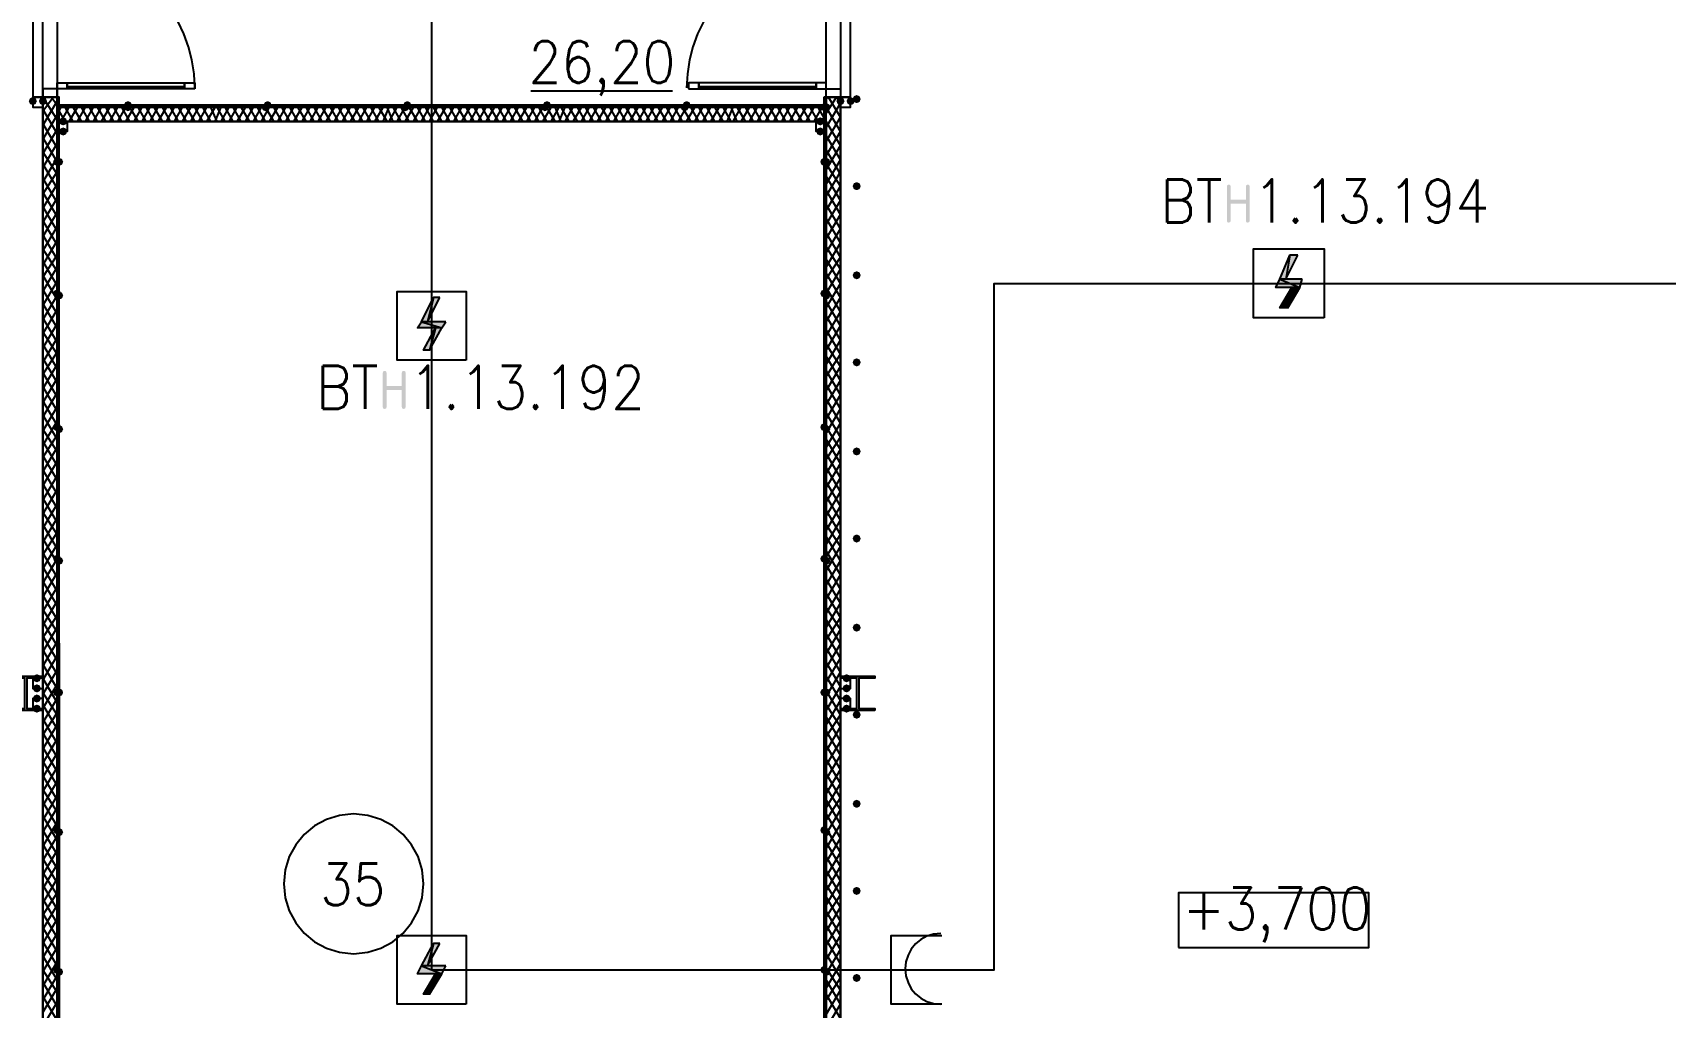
# Model space of a CAD drawing. Header units: millimetres. Extents: x 0 to 420, y 0 to 297.
# Drawn here: x 241.97 to 276.12, y 163.13 to 183.51 of the extents above; entities that cross this region are included whole.
import ezdxf

# ---------------------------------------------------------------- set-up
doc = ezdxf.new("R2010")
doc.units = ezdxf.units.MM
doc.layers.get('0').update_dxf_attribs({"linetype": 'CONTINUOUS'})
doc.styles.get("Standard").update_dxf_attribs({"font": 'STANDARD'})

msp = doc.modelspace()

# ---------------------------------------------------------------- hatches: boundary and pattern name
at = {"true_color": 0x000007}
for points in [[(242.062, 182.075667), (242.037129, 182.015871), (241.977333, 181.991), (241.917537, 182.015871), (241.892667, 182.075667), (241.917537, 182.135462), (241.977333, 182.160333), (242.037129, 182.135463)], [(242.273667, 182.075667), (242.248796, 182.015871), (242.189, 181.991), (242.129204, 182.015871), (242.104333, 182.075667), (242.129204, 182.135462), (242.189, 182.160333), (242.248796, 182.135463)], [(258.656667, 181.948667), (258.631796, 181.888871), (258.572, 181.864), (258.512204, 181.888871), (258.487333, 181.948667), (258.512204, 182.008462), (258.572, 182.033333), (258.631796, 182.008463)], [(258.953, 182.075667), (258.928129, 182.015871), (258.868333, 181.991), (258.808538, 182.015871), (258.783667, 182.075667), (258.808537, 182.135462), (258.868333, 182.160333), (258.928129, 182.135463)], [(259.164667, 182.075667), (259.139796, 182.015871), (259.08, 181.991), (259.020204, 182.015871), (258.995333, 182.075667), (259.020204, 182.135462), (259.08, 182.160333), (259.139796, 182.135463)], [(259.291667, 182.118), (259.266796, 182.058204), (259.207, 182.033333), (259.147204, 182.058204), (259.122333, 182.118), (259.147204, 182.177796), (259.207, 182.202667), (259.266796, 182.177796)], [(242.697, 181.652333), (242.672129, 181.592537), (242.612333, 181.567667), (242.552537, 181.592537), (242.527667, 181.652333), (242.552537, 181.712129), (242.612333, 181.737), (242.672129, 181.712129)], [(258.529667, 181.652333), (258.504796, 181.592537), (258.445, 181.567667), (258.385204, 181.592537), (258.360333, 181.652333), (258.385204, 181.712129), (258.445, 181.737), (258.504796, 181.712129)], [(242.697, 181.440667), (242.672129, 181.380871), (242.612333, 181.356), (242.552537, 181.380871), (242.527667, 181.440667), (242.552537, 181.500462), (242.612333, 181.525333), (242.672129, 181.500463)], [(258.529667, 181.440667), (258.504796, 181.380871), (258.445, 181.356), (258.385204, 181.380871), (258.360333, 181.440667), (258.385204, 181.500462), (258.445, 181.525333), (258.504796, 181.500463)], [(259.291667, 180.297667), (259.266796, 180.237871), (259.207, 180.213), (259.147204, 180.237871), (259.122333, 180.297667), (259.147204, 180.357462), (259.207, 180.382333), (259.266796, 180.357463)], [(266.948708, 179.575353), (266.948708, 180.291933), (266.958699, 180.321699), (266.988947, 180.331621), (267.018712, 180.321699), (267.028634, 180.291933), (267.028634, 180.013018), (267.346685, 180.013018), (267.346685, 180.291933), (267.356607, 180.321699), (267.386373, 180.331621), (267.416414, 180.321699), (267.426612, 180.291933), (267.426612, 179.575353), (267.416414, 179.545588), (267.386373, 179.535666), (267.356607, 179.545588), (267.346685, 179.575353), (267.346685, 179.933643), (267.028634, 179.933643), (267.028634, 179.575353), (267.018712, 179.545588), (266.988947, 179.535666), (266.958699, 179.545588)], [(259.291667, 178.435), (259.266796, 178.375204), (259.207, 178.350333), (259.147204, 178.375204), (259.122333, 178.435), (259.147204, 178.494796), (259.207, 178.519667), (259.266796, 178.494796)], [(259.291667, 176.614667), (259.266796, 176.554871), (259.207, 176.53), (259.147204, 176.554871), (259.122333, 176.614667), (259.147204, 176.674462), (259.207, 176.699333), (259.266796, 176.674463)], [(249.295708, 175.680687), (249.295708, 176.397267), (249.305699, 176.427032), (249.335947, 176.436954), (249.365712, 176.427032), (249.375634, 176.397267), (249.375634, 176.118352), (249.693685, 176.118352), (249.693685, 176.397267), (249.703607, 176.427032), (249.733373, 176.436954), (249.763414, 176.427032), (249.773612, 176.397267), (249.773612, 175.680687), (249.763414, 175.650921), (249.733373, 175.640999), (249.703607, 175.650921), (249.693685, 175.680687), (249.693685, 176.038977), (249.375634, 176.038977), (249.375634, 175.680687), (249.365712, 175.650921), (249.335947, 175.640999), (249.305699, 175.650921)], [(259.291667, 174.752), (259.266796, 174.692204), (259.207, 174.667333), (259.147204, 174.692204), (259.122333, 174.752), (259.147204, 174.811796), (259.207, 174.836667), (259.266796, 174.811796)], [(259.291667, 172.931667), (259.266796, 172.871871), (259.207, 172.847), (259.147204, 172.871871), (259.122333, 172.931667), (259.147204, 172.991462), (259.207, 173.016333), (259.266796, 172.991463)], [(259.291667, 171.069), (259.266796, 171.009204), (259.207, 170.984333), (259.147204, 171.009204), (259.122333, 171.069), (259.147204, 171.128796), (259.207, 171.153667), (259.266796, 171.128796)], [(242.146667, 170.010667), (242.121796, 169.950871), (242.062, 169.926), (242.002204, 169.950871), (241.977333, 170.010667), (242.002204, 170.070462), (242.062, 170.095333), (242.121796, 170.070463)], [(259.08, 170.010667), (259.055129, 169.950871), (258.995333, 169.926), (258.935538, 169.950871), (258.910667, 170.010667), (258.935537, 170.070462), (258.995333, 170.095333), (259.055129, 170.070463)], [(242.146667, 169.799), (242.121796, 169.739204), (242.062, 169.714333), (242.002204, 169.739204), (241.977333, 169.799), (242.002204, 169.858796), (242.062, 169.883667), (242.121796, 169.858796)], [(259.08, 169.799), (259.055129, 169.739204), (258.995333, 169.714333), (258.935538, 169.739204), (258.910667, 169.799), (258.935537, 169.858796), (258.995333, 169.883667), (259.055129, 169.858796)], [(242.146667, 169.587333), (242.121796, 169.527537), (242.062, 169.502667), (242.002204, 169.527537), (241.977333, 169.587333), (242.002204, 169.647129), (242.062, 169.672), (242.121796, 169.647129)], [(242.146667, 169.375667), (242.121796, 169.315871), (242.062, 169.291), (242.002204, 169.315871), (241.977333, 169.375667), (242.002204, 169.435462), (242.062, 169.460333), (242.121796, 169.435463)], [(259.08, 169.587333), (259.055129, 169.527537), (258.995333, 169.502667), (258.935538, 169.527537), (258.910667, 169.587333), (258.935537, 169.647129), (258.995333, 169.672), (259.055129, 169.647129)], [(259.08, 169.375667), (259.055129, 169.315871), (258.995333, 169.291), (258.935538, 169.315871), (258.910667, 169.375667), (258.935537, 169.435462), (258.995333, 169.460333), (259.055129, 169.435463)], [(259.291667, 169.248667), (259.266796, 169.188871), (259.207, 169.164), (259.147204, 169.188871), (259.122333, 169.248667), (259.147204, 169.308462), (259.207, 169.333333), (259.266796, 169.308463)], [(259.291667, 167.386), (259.266796, 167.326204), (259.207, 167.301333), (259.147204, 167.326204), (259.122333, 167.386), (259.147204, 167.445796), (259.207, 167.470667), (259.266796, 167.445796)], [(259.291667, 165.565667), (259.266796, 165.505871), (259.207, 165.481), (259.147204, 165.505871), (259.122333, 165.565667), (259.147204, 165.625462), (259.207, 165.650333), (259.266796, 165.625463)], [(259.291667, 163.745333), (259.266796, 163.685537), (259.207, 163.660667), (259.147204, 163.685537), (259.122333, 163.745333), (259.147204, 163.805129), (259.207, 163.83), (259.266796, 163.805129)]]:
    msp.add_hatch(color=0, dxfattribs=at).paths.add_polyline_path(points, flags=0)
h = msp.add_hatch(color=0, dxfattribs=at)
h.paths.add_polyline_path([(242.527667, 182.160333), (242.485333, 182.160333), (242.527667, 169.714333)], flags=0)
h.paths.add_polyline_path([(242.485333, 182.160333), (242.527667, 169.714333), (242.485333, 169.714333)], flags=0)
at = {"true_color": 0x0000fe}
for points in [[(244.051667, 181.991), (244.026796, 181.931204), (243.967, 181.906333), (243.907204, 181.931204), (243.882333, 181.991), (243.907204, 182.050796), (243.967, 182.075667), (244.026796, 182.050796)], [(244.051667, 181.948667), (244.026796, 181.888871), (243.967, 181.864), (243.907204, 181.888871), (243.882333, 181.948667), (243.907204, 182.008462), (243.967, 182.033333), (244.026796, 182.008463)], [(246.930333, 181.948667), (246.905462, 181.888871), (246.845667, 181.864), (246.785871, 181.888871), (246.761, 181.948667), (246.785871, 182.008462), (246.845667, 182.033333), (246.905462, 182.008463)], [(246.972667, 181.991), (246.947796, 181.931204), (246.888, 181.906333), (246.828204, 181.931204), (246.803333, 181.991), (246.828204, 182.050796), (246.888, 182.075667), (246.947796, 182.050796)], [(249.851333, 181.948667), (249.826462, 181.888871), (249.766667, 181.864), (249.706871, 181.888871), (249.682, 181.948667), (249.706871, 182.008462), (249.766667, 182.033333), (249.826462, 182.008463)], [(249.893667, 181.991), (249.868796, 181.931204), (249.809, 181.906333), (249.749204, 181.931204), (249.724333, 181.991), (249.749204, 182.050796), (249.809, 182.075667), (249.868796, 182.050796)], [(252.772333, 181.948667), (252.747462, 181.888871), (252.687667, 181.864), (252.627871, 181.888871), (252.603, 181.948667), (252.627871, 182.008462), (252.687667, 182.033333), (252.747462, 182.008463)], [(252.814667, 181.991), (252.789796, 181.931204), (252.73, 181.906333), (252.670204, 181.931204), (252.645333, 181.991), (252.670204, 182.050796), (252.73, 182.075667), (252.789796, 182.050796)], [(255.693333, 181.948667), (255.668462, 181.888871), (255.608667, 181.864), (255.548871, 181.888871), (255.524, 181.948667), (255.548871, 182.008462), (255.608667, 182.033333), (255.668462, 182.008463)], [(255.735667, 181.991), (255.710796, 181.931204), (255.651, 181.906333), (255.591204, 181.931204), (255.566333, 181.991), (255.591204, 182.050796), (255.651, 182.075667), (255.710796, 182.050796)], [(258.614333, 181.948667), (258.589462, 181.888871), (258.529667, 181.864), (258.469871, 181.888871), (258.445, 181.948667), (258.469871, 182.008462), (258.529667, 182.033333), (258.589462, 182.008463)], [(242.57, 180.805667), (242.545129, 180.745871), (242.485333, 180.721), (242.425538, 180.745871), (242.400667, 180.805667), (242.425537, 180.865462), (242.485333, 180.890333), (242.545129, 180.865463)], [(242.612333, 180.805667), (242.587462, 180.745871), (242.527667, 180.721), (242.467871, 180.745871), (242.443, 180.805667), (242.467871, 180.865462), (242.527667, 180.890333), (242.587462, 180.865463)], [(258.614333, 180.805667), (258.589462, 180.745871), (258.529667, 180.721), (258.469871, 180.745871), (258.445, 180.805667), (258.469871, 180.865462), (258.529667, 180.890333), (258.589462, 180.865463)], [(258.656667, 180.805667), (258.631796, 180.745871), (258.572, 180.721), (258.512204, 180.745871), (258.487333, 180.805667), (258.512204, 180.865462), (258.572, 180.890333), (258.631796, 180.865463)], [(242.57, 178.054), (242.545129, 177.994204), (242.485333, 177.969333), (242.425538, 177.994204), (242.400667, 178.054), (242.425537, 178.113796), (242.485333, 178.138667), (242.545129, 178.113796)], [(242.612333, 178.011667), (242.587462, 177.951871), (242.527667, 177.927), (242.467871, 177.951871), (242.443, 178.011667), (242.467871, 178.071462), (242.527667, 178.096333), (242.587462, 178.071463)], [(258.614333, 178.054), (258.589462, 177.994204), (258.529667, 177.969333), (258.469871, 177.994204), (258.445, 178.054), (258.469871, 178.113796), (258.529667, 178.138667), (258.589462, 178.113796)], [(258.656667, 178.011667), (258.631796, 177.951871), (258.572, 177.927), (258.512204, 177.951871), (258.487333, 178.011667), (258.512204, 178.071462), (258.572, 178.096333), (258.631796, 178.071463)], [(242.57, 175.26), (242.545129, 175.200204), (242.485333, 175.175333), (242.425538, 175.200204), (242.400667, 175.26), (242.425537, 175.319796), (242.485333, 175.344667), (242.545129, 175.319796)], [(242.612333, 175.217667), (242.587462, 175.157871), (242.527667, 175.133), (242.467871, 175.157871), (242.443, 175.217667), (242.467871, 175.277462), (242.527667, 175.302333), (242.587462, 175.277463)], [(258.614333, 175.26), (258.589462, 175.200204), (258.529667, 175.175333), (258.469871, 175.200204), (258.445, 175.26), (258.469871, 175.319796), (258.529667, 175.344667), (258.589462, 175.319796)], [(258.656667, 175.217667), (258.631796, 175.157871), (258.572, 175.133), (258.512204, 175.157871), (258.487333, 175.217667), (258.512204, 175.277462), (258.572, 175.302333), (258.631796, 175.277463)], [(242.57, 172.508333), (242.545129, 172.448537), (242.485333, 172.423667), (242.425538, 172.448537), (242.400667, 172.508333), (242.425537, 172.568129), (242.485333, 172.593), (242.545129, 172.568129)], [(242.612333, 172.466), (242.587462, 172.406204), (242.527667, 172.381333), (242.467871, 172.406204), (242.443, 172.466), (242.467871, 172.525796), (242.527667, 172.550667), (242.587462, 172.525796)], [(258.614333, 172.508333), (258.589462, 172.448537), (258.529667, 172.423667), (258.469871, 172.448537), (258.445, 172.508333), (258.469871, 172.568129), (258.529667, 172.593), (258.589462, 172.568129)], [(258.656667, 172.466), (258.631796, 172.406204), (258.572, 172.381333), (258.512204, 172.406204), (258.487333, 172.466), (258.512204, 172.525796), (258.572, 172.550667), (258.631796, 172.525796)], [(242.57, 169.714333), (242.545129, 169.654538), (242.485333, 169.629667), (242.425538, 169.654538), (242.400667, 169.714333), (242.425537, 169.774129), (242.485333, 169.799), (242.545129, 169.774129)], [(242.612333, 169.714333), (242.587462, 169.654538), (242.527667, 169.629667), (242.467871, 169.654538), (242.443, 169.714333), (242.467871, 169.774129), (242.527667, 169.799), (242.587462, 169.774129)], [(242.612333, 169.714333), (242.587462, 169.654538), (242.527667, 169.629667), (242.467871, 169.654538), (242.443, 169.714333), (242.467871, 169.774129), (242.527667, 169.799), (242.587462, 169.774129)], [(258.614333, 169.714333), (258.589462, 169.654538), (258.529667, 169.629667), (258.469871, 169.654538), (258.445, 169.714333), (258.469871, 169.774129), (258.529667, 169.799), (258.589462, 169.774129)], [(258.656667, 169.714333), (258.631796, 169.654538), (258.572, 169.629667), (258.512204, 169.654538), (258.487333, 169.714333), (258.512204, 169.774129), (258.572, 169.799), (258.631796, 169.774129)], [(258.656667, 169.714333), (258.631796, 169.654538), (258.572, 169.629667), (258.512204, 169.654538), (258.487333, 169.714333), (258.512204, 169.774129), (258.572, 169.799), (258.631796, 169.774129)], [(242.57, 166.835667), (242.545129, 166.775871), (242.485333, 166.751), (242.425538, 166.775871), (242.400667, 166.835667), (242.425537, 166.895462), (242.485333, 166.920333), (242.545129, 166.895463)], [(242.612333, 166.793333), (242.587462, 166.733537), (242.527667, 166.708667), (242.467871, 166.733537), (242.443, 166.793333), (242.467871, 166.853129), (242.527667, 166.878), (242.587462, 166.853129)], [(258.614333, 166.835667), (258.589462, 166.775871), (258.529667, 166.751), (258.469871, 166.775871), (258.445, 166.835667), (258.469871, 166.895462), (258.529667, 166.920333), (258.589462, 166.895463)], [(258.656667, 166.793333), (258.631796, 166.733537), (258.572, 166.708667), (258.512204, 166.733537), (258.487333, 166.793333), (258.512204, 166.853129), (258.572, 166.878), (258.631796, 166.853129)], [(242.57, 163.914667), (242.545129, 163.854871), (242.485333, 163.83), (242.425538, 163.854871), (242.400667, 163.914667), (242.425537, 163.974462), (242.485333, 163.999333), (242.545129, 163.974463)], [(242.612333, 163.872333), (242.587462, 163.812537), (242.527667, 163.787667), (242.467871, 163.812537), (242.443, 163.872333), (242.467871, 163.932129), (242.527667, 163.957), (242.587462, 163.932129)], [(258.614333, 163.914667), (258.589462, 163.854871), (258.529667, 163.83), (258.469871, 163.854871), (258.445, 163.914667), (258.469871, 163.974462), (258.529667, 163.999333), (258.589462, 163.974463)], [(258.656667, 163.872333), (258.631796, 163.812537), (258.572, 163.787667), (258.512204, 163.812537), (258.487333, 163.872333), (258.512204, 163.932129), (258.572, 163.957), (258.631796, 163.932129)]]:
    msp.add_hatch(color=0, dxfattribs=at).paths.add_polyline_path(points, flags=0)
at = {"true_color": 0x000007}
h = msp.add_hatch(color=0, dxfattribs=at)
h.paths.add_polyline_path([(258.572, 182.160333), (258.529667, 182.160333), (258.572, 169.714333)], flags=0)
h.paths.add_polyline_path([(258.529667, 182.160333), (258.572, 169.714333), (258.529667, 169.714333)], flags=0)
h = msp.add_hatch(color=0, dxfattribs=at)
h.paths.add_polyline_path([(258.529667, 181.991), (242.527667, 181.991), (258.529667, 181.948667)], flags=0)
h.paths.add_polyline_path([(242.527667, 181.991), (258.529667, 181.948667), (242.527667, 181.948667)], flags=0)
at = {"true_color": 0x000001}
h = msp.add_hatch(color=0, dxfattribs=at)
h.paths.add_polyline_path([(268.435667, 178.858333), (268.266334, 178.858333), (268.181667, 178.350333)], flags=0)
h.paths.add_polyline_path([(268.266334, 178.858333), (268.181667, 178.350333), (268.054667, 178.350333)], flags=0)
h = msp.add_hatch(color=0, dxfattribs=at)
h.paths.add_polyline_path([(268.520334, 178.350333), (268.054667, 178.350333), (268.478001, 178.180999)], flags=0)
h.paths.add_polyline_path([(268.054667, 178.350333), (268.478001, 178.180999), (267.970001, 178.180999)], flags=0)
h = msp.add_hatch(color=0, dxfattribs=at)
h.paths.add_polyline_path([(250.486334, 177.969333), (250.359334, 177.969333), (250.232334, 177.461333)], flags=0)
h.paths.add_polyline_path([(250.359334, 177.969333), (250.232334, 177.461333), (250.105334, 177.461333)], flags=0)
h = msp.add_hatch(color=0, dxfattribs=at)
h.paths.add_polyline_path([(268.478001, 178.180999), (268.308667, 178.180999), (268.224001, 177.757666)], flags=0)
h.paths.add_polyline_path([(268.308667, 178.180999), (268.224001, 177.757666), (268.054667, 177.757666)], flags=0)
h = msp.add_hatch(color=0, dxfattribs=at)
h.paths.add_polyline_path([(250.613334, 177.461333), (250.105334, 177.461333), (250.528667, 177.334333)], flags=0)
h.paths.add_polyline_path([(250.105334, 177.461333), (250.528667, 177.334333), (250.020667, 177.334333)], flags=0)
h = msp.add_hatch(color=0, dxfattribs=at)
h.paths.add_polyline_path([(250.528667, 177.334333), (250.401667, 177.334333), (250.274667, 176.868666)], flags=0)
h.paths.add_polyline_path([(250.401667, 177.334333), (250.274667, 176.868666), (250.147667, 176.868666)], flags=0)
at = {"true_color": 0x000007}
h = msp.add_hatch(color=0, dxfattribs=at)
h.paths.add_polyline_path([(242.527667, 169.714333), (242.485333, 169.714333), (242.527667, 158.115)], flags=0)
h.paths.add_polyline_path([(242.485333, 169.714333), (242.527667, 158.115), (242.485333, 158.115)], flags=0)
h = msp.add_hatch(color=0, dxfattribs=at)
h.paths.add_polyline_path([(258.572, 169.714333), (258.529667, 169.714333), (258.572, 158.115)], flags=0)
h.paths.add_polyline_path([(258.529667, 169.714333), (258.572, 158.115), (258.529667, 158.115)], flags=0)
at = {"true_color": 0x000001}
h = msp.add_hatch(color=0, dxfattribs=at)
h.paths.add_polyline_path([(250.486334, 164.464999), (250.359334, 164.464999), (250.232334, 163.999333)], flags=0)
h.paths.add_polyline_path([(250.359334, 164.464999), (250.232334, 163.999333), (250.105334, 163.999333)], flags=0)
h = msp.add_hatch(color=0, dxfattribs=at)
h.paths.add_polyline_path([(250.613334, 163.999333), (250.105334, 163.999333), (250.528667, 163.829999)], flags=0)
h.paths.add_polyline_path([(250.105334, 163.999333), (250.528667, 163.829999), (250.020667, 163.829999)], flags=0)
h = msp.add_hatch(color=0, dxfattribs=at)
h.paths.add_polyline_path([(250.528667, 163.829999), (250.401667, 163.829999), (250.274667, 163.406666)], flags=0)
h.paths.add_polyline_path([(250.401667, 163.829999), (250.274667, 163.406666), (250.147667, 163.406666)], flags=0)

# ---------------------------------------------------------------- linework, layer by layer
at = {"color": 0, "true_color": 0x000008}
for points in [[(237.828667, 203.835), (237.828667, 187.748333), (242.485333, 187.748333), (242.485333, 181.948667), (258.572, 181.948667), (258.572, 191.219667), (242.189, 191.219667), (242.189, 203.835)], [(120.734667, 187.452), (120.734667, 140.377333), (242.189, 140.377333), (242.189, 187.452)], [(380.322667, 140.377333), (380.322667, 187.452), (258.868333, 187.452), (258.868333, 140.377333)]]:
    msp.add_lwpolyline(points, close=True, dxfattribs=at)
at = {"color": 0, "true_color": 0x000001}
msp.add_lwpolyline([(285.115001, 137.879666), (271.907001, 137.879666), (271.187334, 137.879666), (271.187334, 123.274666), (267.716001, 123.274666), (267.716001, 134.069666), (250.317001, 134.069666), (250.317001, 149.224999), (113.749668, 149.224999), (113.749668, 178.180999), (127.762001, 178.265666), (233.934001, 178.265666), (233.934001, 195.410666), (250.317001, 195.410666), (250.317001, 163.914666), (262.085667, 163.914666), (262.085667, 178.265666), (385.953, 178.265666)], dxfattribs=at)
at = {"color": 0, "true_color": 0x000007}
for points in [[(245.364, 182.350833), (245.349029, 182.647328), (245.305087, 182.935257), (245.233631, 183.213163), (245.13612, 183.479588), (245.01401, 183.733075), (244.86876, 183.972167), (244.701826, 184.195405), (244.514666, 184.401333), (244.308739, 184.588492), (244.0855, 184.755426), (243.846409, 184.900677), (243.592922, 185.022786), (243.326496, 185.120298), (243.04859, 185.191753), (242.760661, 185.235695), (242.464167, 185.250667)], [(258.550833, 185.250667), (258.254339, 185.235695), (257.96641, 185.191753), (257.688504, 185.120298), (257.422079, 185.022786), (257.168591, 184.900677), (256.9295, 184.755426), (256.706261, 184.588492), (256.500334, 184.401333), (256.313174, 184.195405), (256.14624, 183.972167), (256.00099, 183.733075), (255.87888, 183.479588), (255.781369, 183.213163), (255.709913, 182.935257), (255.665971, 182.647328), (255.651, 182.350833)], [(241.977333, 184.446333), (241.977333, 182.160333), (242.062, 182.160333)], [(242.062, 182.160333), (242.189, 182.160333), (242.189, 184.446333)], [(258.868333, 184.446333), (258.868333, 182.160333), (258.995333, 182.160333)], [(258.995333, 182.160333), (259.08, 182.160333), (259.08, 184.446333)], [(245.152333, 182.372), (242.697, 182.372)], [(255.905, 182.372), (258.360333, 182.372)], [(242.189, 182.160333), (242.231333, 182.160333)], [(242.189, 181.864), (242.400667, 182.160333)], [(242.485333, 181.694667), (242.189, 182.160333)], [(242.485333, 182.160333), (242.189, 182.160333)], [(242.189, 182.160333), (242.189, 145.626667)], [(242.189, 181.567667), (242.485333, 182.075667)], [(242.485333, 181.991), (242.358333, 182.160333)], [(242.485333, 182.160333), (242.485333, 169.714333), (242.485333, 182.160333), (242.527667, 169.714333)], [(242.485333, 181.948667), (242.485333, 182.160333)], [(252.391333, 182.287333), (255.354667, 182.287333)], [(258.529667, 169.714333), (258.529667, 182.160333), (258.572, 169.714333), (258.572, 182.160333)], [(258.572, 182.118), (258.614333, 182.160333)], [(258.572, 181.821667), (258.783667, 182.160333)], [(258.572, 182.160333), (258.868333, 182.160333)], [(258.572, 182.160333), (258.572, 181.948667)], [(258.572, 181.525333), (258.868333, 182.033333)], [(258.868333, 181.737), (258.614333, 182.160333)], [(258.868333, 182.033333), (258.783667, 182.160333)], [(258.868333, 145.626667), (258.868333, 182.160333)], [(242.485333, 181.398333), (242.189, 181.906333)], [(242.189, 181.271333), (242.485333, 181.779333)], [(242.485333, 181.779333), (242.57, 181.948667)], [(242.654667, 181.652333), (242.485333, 181.948667)], [(258.572, 181.948667), (242.485333, 181.948667)], [(242.485333, 181.652333), (242.485333, 181.694667)], [(242.527667, 181.948667), (258.529667, 181.948667), (242.527667, 181.948667), (258.529667, 181.991)], [(242.57, 181.652333), (242.739333, 181.948667)], [(242.824, 181.652333), (242.654667, 181.948667)], [(242.739333, 181.652333), (242.908667, 181.948667)], [(242.993333, 181.652333), (242.824, 181.948667)], [(242.908667, 181.652333), (243.078, 181.948667)], [(243.162667, 181.652333), (242.993333, 181.948667)], [(243.078, 181.652333), (243.247333, 181.948667)], [(243.332, 181.652333), (243.162667, 181.948667)], [(243.247333, 181.652333), (243.416667, 181.948667)], [(243.501333, 181.652333), (243.332, 181.948667)], [(243.416667, 181.652333), (243.586, 181.948667)], [(243.670667, 181.652333), (243.501333, 181.948667)], [(243.586, 181.652333), (243.755333, 181.948667)], [(243.84, 181.652333), (243.670667, 181.948667)], [(243.755333, 181.652333), (243.924667, 181.948667)], [(244.009333, 181.652333), (243.84, 181.948667)], [(243.924667, 181.652333), (244.094, 181.948667)], [(244.178667, 181.652333), (244.009333, 181.948667)], [(244.094, 181.652333), (244.263333, 181.948667)], [(244.348, 181.652333), (244.178667, 181.948667)], [(244.263333, 181.652333), (244.432667, 181.948667)], [(244.517333, 181.652333), (244.348, 181.948667)], [(244.432667, 181.652333), (244.602, 181.948667)], [(244.686667, 181.652333), (244.517333, 181.948667)], [(244.602, 181.652333), (244.771333, 181.948667)], [(244.856, 181.652333), (244.686667, 181.948667)], [(244.771333, 181.652333), (244.940667, 181.948667)], [(245.025333, 181.652333), (244.856, 181.948667)], [(244.940667, 181.652333), (245.11, 181.948667)], [(245.194667, 181.652333), (245.025333, 181.948667)], [(245.11, 181.652333), (245.279333, 181.948667)], [(245.364, 181.652333), (245.194667, 181.948667)], [(245.279333, 181.652333), (245.448667, 181.948667)], [(245.533333, 181.652333), (245.364, 181.948667)], [(245.448667, 181.652333), (245.618, 181.948667)], [(245.702667, 181.652333), (245.533333, 181.948667)], [(245.618, 181.652333), (245.787333, 181.948667)], [(245.829667, 181.652333), (245.702667, 181.948667)], [(245.787333, 181.652333), (245.914333, 181.948667)], [(245.999, 181.652333), (245.829667, 181.948667)], [(245.914333, 181.652333), (246.083667, 181.948667)], [(246.168333, 181.652333), (245.999, 181.948667)], [(246.083667, 181.652333), (246.253, 181.948667)], [(246.337667, 181.652333), (246.168333, 181.948667)], [(246.253, 181.652333), (246.422333, 181.948667)], [(246.507, 181.652333), (246.337667, 181.948667)], [(246.422333, 181.652333), (246.591667, 181.948667)], [(246.676333, 181.652333), (246.507, 181.948667)], [(246.591667, 181.652333), (246.761, 181.948667)], [(246.845667, 181.652333), (246.676333, 181.948667)], [(246.761, 181.652333), (246.930333, 181.948667)], [(247.015, 181.652333), (246.845667, 181.948667)], [(246.930333, 181.652333), (247.099667, 181.948667)], [(247.184333, 181.652333), (247.015, 181.948667)], [(247.099667, 181.652333), (247.269, 181.948667)], [(247.353667, 181.652333), (247.184333, 181.948667)], [(247.269, 181.652333), (247.438333, 181.948667)], [(247.523, 181.652333), (247.353667, 181.948667)], [(247.438333, 181.652333), (247.607667, 181.948667)], [(247.692333, 181.652333), (247.523, 181.948667)], [(247.607667, 181.652333), (247.777, 181.948667)], [(247.861667, 181.652333), (247.692333, 181.948667)], [(247.777, 181.652333), (247.946333, 181.948667)], [(248.031, 181.652333), (247.861667, 181.948667)], [(247.946333, 181.652333), (248.115667, 181.948667)], [(248.200333, 181.652333), (248.031, 181.948667)], [(248.115667, 181.652333), (248.285, 181.948667)], [(248.369667, 181.652333), (248.200333, 181.948667)], [(248.285, 181.652333), (248.454333, 181.948667)], [(248.539, 181.652333), (248.369667, 181.948667)], [(248.454333, 181.652333), (248.623667, 181.948667)], [(248.708333, 181.652333), (248.539, 181.948667)], [(248.623667, 181.652333), (248.793, 181.948667)], [(248.877667, 181.652333), (248.708333, 181.948667)], [(248.793, 181.652333), (248.962333, 181.948667)], [(249.047, 181.652333), (248.877667, 181.948667)], [(248.962333, 181.652333), (249.131667, 181.948667)], [(249.216333, 181.652333), (249.047, 181.948667)], [(249.131667, 181.652333), (249.301, 181.948667)], [(249.385667, 181.652333), (249.216333, 181.948667)], [(249.301, 181.652333), (249.428, 181.948667)], [(249.512667, 181.652333), (249.385667, 181.948667)], [(249.428, 181.652333), (249.597333, 181.948667)], [(249.682, 181.652333), (249.512667, 181.948667)], [(249.597333, 181.652333), (249.766667, 181.948667)], [(249.851333, 181.652333), (249.682, 181.948667)], [(249.766667, 181.652333), (249.936, 181.948667)], [(250.020667, 181.652333), (249.851333, 181.948667)], [(249.936, 181.652333), (250.105333, 181.948667)], [(250.19, 181.652333), (250.020667, 181.948667)], [(250.105333, 181.652333), (250.274667, 181.948667)], [(250.359333, 181.652333), (250.19, 181.948667)], [(250.274667, 181.652333), (250.444, 181.948667)], [(250.528667, 181.652333), (250.359333, 181.948667)], [(250.444, 181.652333), (250.613333, 181.948667)], [(250.698, 181.652333), (250.528667, 181.948667)], [(250.613333, 181.652333), (250.782667, 181.948667)], [(250.867333, 181.652333), (250.698, 181.948667)], [(250.782667, 181.652333), (250.952, 181.948667)], [(251.036667, 181.652333), (250.867333, 181.948667)], [(250.952, 181.652333), (251.121333, 181.948667)], [(251.206, 181.652333), (251.036667, 181.948667)], [(251.121333, 181.652333), (251.290667, 181.948667)], [(251.375333, 181.652333), (251.206, 181.948667)], [(251.290667, 181.652333), (251.46, 181.948667)], [(251.544667, 181.652333), (251.375333, 181.948667)], [(251.46, 181.652333), (251.629333, 181.948667)], [(251.714, 181.652333), (251.544667, 181.948667)], [(251.629333, 181.652333), (251.798667, 181.948667)], [(251.883333, 181.652333), (251.714, 181.948667)], [(251.798667, 181.652333), (251.968, 181.948667)], [(252.052667, 181.652333), (251.883333, 181.948667)], [(251.968, 181.652333), (252.137333, 181.948667)], [(252.222, 181.652333), (252.052667, 181.948667)], [(252.137333, 181.652333), (252.306667, 181.948667)], [(252.391333, 181.652333), (252.222, 181.948667)], [(252.306667, 181.652333), (252.476, 181.948667)], [(252.560667, 181.652333), (252.391333, 181.948667)], [(252.476, 181.652333), (252.645333, 181.948667)], [(252.73, 181.652333), (252.560667, 181.948667)], [(252.645333, 181.652333), (252.814667, 181.948667)], [(252.899333, 181.652333), (252.73, 181.948667)], [(252.814667, 181.652333), (252.984, 181.948667)], [(253.026333, 181.652333), (252.899333, 181.948667)], [(252.984, 181.652333), (253.111, 181.948667)], [(253.195667, 181.652333), (253.026333, 181.948667)], [(253.111, 181.652333), (253.280333, 181.948667)], [(253.365, 181.652333), (253.195667, 181.948667)], [(253.280333, 181.652333), (253.449667, 181.948667)], [(253.534333, 181.652333), (253.365, 181.948667)], [(253.449667, 181.652333), (253.619, 181.948667)], [(253.703667, 181.652333), (253.534333, 181.948667)], [(253.619, 181.652333), (253.788333, 181.948667)], [(253.873, 181.652333), (253.703667, 181.948667)], [(253.788333, 181.652333), (253.957667, 181.948667)], [(254.042333, 181.652333), (253.873, 181.948667)], [(253.957667, 181.652333), (254.127, 181.948667)], [(254.211667, 181.652333), (254.042333, 181.948667)], [(254.127, 181.652333), (254.296333, 181.948667)], [(254.381, 181.652333), (254.211667, 181.948667)], [(254.296333, 181.652333), (254.465667, 181.948667)], [(254.550333, 181.652333), (254.381, 181.948667)], [(254.465667, 181.652333), (254.635, 181.948667)], [(254.719667, 181.652333), (254.550333, 181.948667)], [(254.635, 181.652333), (254.804333, 181.948667)], [(254.889, 181.652333), (254.719667, 181.948667)], [(254.804333, 181.652333), (254.973667, 181.948667)], [(255.058333, 181.652333), (254.889, 181.948667)], [(254.973667, 181.652333), (255.143, 181.948667)], [(255.227667, 181.652333), (255.058333, 181.948667)], [(255.143, 181.652333), (255.312333, 181.948667)], [(255.397, 181.652333), (255.227667, 181.948667)], [(255.312333, 181.652333), (255.481667, 181.948667)], [(255.566333, 181.652333), (255.397, 181.948667)], [(255.481667, 181.652333), (255.651, 181.948667)], [(255.735667, 181.652333), (255.566333, 181.948667)], [(255.651, 181.652333), (255.820333, 181.948667)], [(255.905, 181.652333), (255.735667, 181.948667)], [(255.820333, 181.652333), (255.989667, 181.948667)], [(256.074333, 181.652333), (255.905, 181.948667)], [(255.989667, 181.652333), (256.159, 181.948667)], [(256.243667, 181.652333), (256.074333, 181.948667)], [(256.159, 181.652333), (256.328333, 181.948667)], [(256.413, 181.652333), (256.243667, 181.948667)], [(256.328333, 181.652333), (256.497667, 181.948667)], [(256.582333, 181.652333), (256.413, 181.948667)], [(256.497667, 181.652333), (256.624667, 181.948667)], [(256.709333, 181.652333), (256.582333, 181.948667)], [(256.624667, 181.652333), (256.794, 181.948667)], [(256.878667, 181.652333), (256.709333, 181.948667)], [(256.794, 181.652333), (256.963333, 181.948667)], [(257.048, 181.652333), (256.878667, 181.948667)], [(256.963333, 181.652333), (257.132667, 181.948667)], [(257.217333, 181.652333), (257.048, 181.948667)], [(257.132667, 181.652333), (257.302, 181.948667)], [(257.386667, 181.652333), (257.217333, 181.948667)], [(257.302, 181.652333), (257.471333, 181.948667)], [(257.556, 181.652333), (257.386667, 181.948667)], [(257.471333, 181.652333), (257.640667, 181.948667)], [(257.725333, 181.652333), (257.556, 181.948667)], [(257.640667, 181.652333), (257.81, 181.948667)], [(257.894667, 181.652333), (257.725333, 181.948667)], [(257.81, 181.652333), (257.979333, 181.948667)], [(258.064, 181.652333), (257.894667, 181.948667)], [(257.979333, 181.652333), (258.148667, 181.948667)], [(258.233333, 181.652333), (258.064, 181.948667)], [(258.148667, 181.652333), (258.318, 181.948667)], [(258.402667, 181.652333), (258.233333, 181.948667)], [(258.318, 181.652333), (258.487333, 181.948667)], [(258.572, 181.652333), (258.402667, 181.948667)], [(258.487333, 181.652333), (258.572, 181.821667)], [(258.868333, 181.440667), (258.572, 181.948667)], [(258.572, 181.229), (258.868333, 181.737)], [(242.485333, 181.102), (242.189, 181.61)], [(242.189, 180.975), (242.485333, 181.483)], [(242.485333, 180.805667), (242.189, 181.313667)], [(242.485333, 146.134667), (242.485333, 181.652333)], [(242.485333, 181.652333), (258.572, 181.652333)], [(258.868333, 181.144333), (258.572, 181.652333)], [(258.572, 181.652333), (258.572, 146.134667)], [(258.572, 180.932667), (258.868333, 181.440667)], [(258.868333, 180.848), (258.572, 181.356)], [(242.189, 180.678667), (242.485333, 181.186667)], [(242.485333, 180.551667), (242.189, 181.017333)], [(258.572, 180.636333), (258.868333, 181.144333)], [(258.868333, 180.551667), (258.572, 181.059667)], [(242.189, 180.382333), (242.485333, 180.890333)], [(242.485333, 180.255333), (242.189, 180.763333)], [(258.572, 180.34), (258.868333, 180.848)], [(258.868333, 180.297667), (258.572, 180.763333)], [(242.189, 180.128333), (242.485333, 180.594)], [(242.485333, 179.959), (242.189, 180.467)], [(242.189, 179.832), (242.485333, 180.34)], [(258.572, 180.086), (258.868333, 180.594)], [(258.868333, 180.001333), (258.572, 180.509333)], [(258.572, 179.789667), (258.868333, 180.297667)], [(242.485333, 179.662667), (242.189, 180.170667)], [(242.189, 179.535667), (242.485333, 180.043667)], [(258.868333, 179.705), (258.572, 180.213)], [(258.572, 179.493333), (258.868333, 180.001333)], [(242.485333, 179.366333), (242.189, 179.874333)], [(242.189, 179.239333), (242.485333, 179.747333)], [(258.868333, 179.408667), (258.572, 179.916667)], [(258.572, 179.197), (258.868333, 179.705)], [(258.868333, 179.112333), (258.572, 179.620333)], [(242.485333, 179.07), (242.189, 179.578)], [(242.189, 178.943), (242.485333, 179.451)], [(242.485333, 178.773667), (242.189, 179.281667)], [(258.572, 178.900667), (258.868333, 179.408667)], [(258.868333, 178.816), (258.572, 179.324)], [(242.189, 178.646667), (242.485333, 179.154667)], [(242.485333, 178.519667), (242.189, 178.985333)], [(258.572, 178.604333), (258.868333, 179.112333)], [(258.868333, 178.562), (258.572, 179.027667)], [(267.504334, 178.985333), (268.986001, 178.985333)], [(242.189, 178.392667), (242.485333, 178.858333)], [(242.485333, 178.223333), (242.189, 178.731333)], [(242.189, 178.096333), (242.485333, 178.604333)], [(258.572, 178.350333), (258.868333, 178.816)], [(258.868333, 178.265667), (258.572, 178.773667)], [(242.485333, 177.927), (242.189, 178.435)], [(242.189, 177.8), (242.485333, 178.308)], [(258.572, 178.054), (258.868333, 178.562)], [(258.868333, 177.969333), (258.572, 178.477333)], [(258.572, 177.757667), (258.868333, 178.265667)], [(242.485333, 177.630667), (242.189, 178.138667)], [(242.189, 177.503667), (242.485333, 178.011667)], [(249.597334, 178.096333), (251.036667, 178.096333)], [(258.868333, 177.673), (258.572, 178.181)], [(258.572, 177.461333), (258.868333, 177.969333)], [(242.485333, 177.334333), (242.189, 177.842333)], [(242.189, 177.207333), (242.485333, 177.715333)], [(258.868333, 177.376667), (258.572, 177.884667)], [(258.572, 177.165), (258.868333, 177.673)], [(258.868333, 177.080333), (258.572, 177.588333)], [(242.485333, 177.038), (242.189, 177.546)], [(242.189, 176.911), (242.485333, 177.419)], [(242.485333, 176.784), (242.189, 177.249667)], [(258.572, 176.868667), (258.868333, 177.376667)], [(258.868333, 176.784), (258.572, 177.292)], [(242.189, 176.614667), (242.485333, 177.122667)], [(242.485333, 176.487667), (242.189, 176.995667)], [(258.572, 176.572333), (258.868333, 177.080333)], [(258.868333, 176.53), (258.572, 176.995667)], [(242.189, 176.360667), (242.485333, 176.826333)], [(242.485333, 176.191333), (242.189, 176.699333)], [(242.189, 176.064333), (242.485333, 176.572333)], [(258.572, 176.318333), (258.868333, 176.784)], [(258.868333, 176.233667), (258.572, 176.741667)], [(242.485333, 175.895), (242.189, 176.403)], [(242.189, 175.768), (242.485333, 176.276)], [(258.572, 176.022), (258.868333, 176.53)], [(258.868333, 175.937333), (258.572, 176.445333)], [(258.572, 175.725667), (258.868333, 176.233667)], [(242.485333, 175.598667), (242.189, 176.106667)], [(242.189, 175.471667), (242.485333, 175.979667)], [(258.868333, 175.641), (258.572, 176.149)], [(258.572, 175.429333), (258.868333, 175.937333)], [(258.868333, 175.344667), (258.572, 175.852667)], [(242.485333, 175.302333), (242.189, 175.810333)], [(242.189, 175.175333), (242.485333, 175.683333)], [(242.485333, 175.006), (242.189, 175.514)], [(258.572, 175.133), (258.868333, 175.641)], [(258.868333, 175.048333), (258.572, 175.556333)], [(242.189, 174.879), (242.485333, 175.387)], [(242.485333, 174.752), (242.189, 175.217667)], [(258.572, 174.836667), (258.868333, 175.344667)], [(258.868333, 174.794333), (258.572, 175.26)], [(242.189, 174.625), (242.485333, 175.090667)], [(242.485333, 174.455667), (242.189, 174.963667)], [(242.189, 174.328667), (242.485333, 174.836667)], [(258.572, 174.582667), (258.868333, 175.048333)], [(258.868333, 174.498), (258.572, 175.006)], [(242.485333, 174.159333), (242.189, 174.667333)], [(242.189, 174.032333), (242.485333, 174.540333)], [(258.572, 174.286333), (258.868333, 174.794333)], [(258.868333, 174.201667), (258.572, 174.709667)], [(258.572, 173.99), (258.868333, 174.498)], [(242.485333, 173.863), (242.189, 174.371)], [(242.189, 173.736), (242.485333, 174.244)], [(258.868333, 173.905333), (258.572, 174.413333)], [(258.572, 173.693667), (258.868333, 174.201667)], [(242.485333, 173.566667), (242.189, 174.074667)], [(242.189, 173.439667), (242.485333, 173.947667)], [(258.868333, 173.609), (258.572, 174.117)], [(258.572, 173.397333), (258.868333, 173.905333)], [(258.868333, 173.312667), (258.572, 173.820667)], [(242.485333, 173.270333), (242.189, 173.778333)], [(242.189, 173.143333), (242.485333, 173.651333)], [(242.485333, 173.016333), (242.189, 173.482)], [(258.572, 173.101), (258.868333, 173.609)], [(258.868333, 173.016333), (258.572, 173.524333)], [(242.189, 172.847), (242.485333, 173.355)], [(242.485333, 172.72), (242.189, 173.228)], [(258.572, 172.804667), (258.868333, 173.312667)], [(258.868333, 172.762333), (258.572, 173.228)], [(242.189, 172.593), (242.485333, 173.058667)], [(242.485333, 172.423667), (242.189, 172.931667)], [(242.189, 172.296667), (242.485333, 172.804667)], [(258.572, 172.550667), (258.868333, 173.016333)], [(258.868333, 172.466), (258.572, 172.974)], [(242.485333, 172.127333), (242.189, 172.635333)], [(242.189, 172.000333), (242.485333, 172.508333)], [(258.572, 172.254333), (258.868333, 172.762333)], [(258.868333, 172.169667), (258.572, 172.677667)], [(258.572, 171.958), (258.868333, 172.466)], [(242.485333, 171.831), (242.189, 172.339)], [(242.189, 171.704), (242.485333, 172.212)], [(258.868333, 171.873333), (258.572, 172.381333)], [(258.572, 171.661667), (258.868333, 172.169667)], [(242.485333, 171.534667), (242.189, 172.042667)], [(242.189, 171.407667), (242.485333, 171.915667)], [(258.868333, 171.577), (258.572, 172.085)], [(258.572, 171.365333), (258.868333, 171.873333)], [(258.868333, 171.280667), (258.572, 171.788667)], [(242.485333, 171.238333), (242.189, 171.746333)], [(242.189, 171.111333), (242.485333, 171.619333)], [(242.485333, 170.984333), (242.189, 171.45)], [(258.572, 171.069), (258.868333, 171.577)], [(258.868333, 171.026667), (258.572, 171.492333)], [(242.189, 170.857333), (242.485333, 171.323)], [(242.485333, 170.688), (242.189, 171.196)], [(242.189, 170.561), (242.485333, 171.069)], [(258.572, 170.815), (258.868333, 171.280667)], [(258.868333, 170.730333), (258.572, 171.238333)], [(242.485333, 170.391667), (242.189, 170.899667)], [(242.189, 170.264667), (242.485333, 170.772667)], [(258.572, 170.518667), (258.868333, 171.026667)], [(258.868333, 170.434), (258.572, 170.942)], [(258.572, 170.222333), (258.868333, 170.730333)], [(242.485333, 170.095333), (242.189, 170.603333)], [(242.189, 169.968333), (242.485333, 170.476333)], [(258.868333, 170.137667), (258.572, 170.645667)], [(258.572, 169.926), (258.868333, 170.434)], [(242.019667, 170.010667), (242.019667, 170.053)], [(242.485333, 169.799), (242.189, 170.307)], [(242.189, 169.672), (242.485333, 170.18)], [(242.189, 170.010667), (242.189, 170.053)], [(258.868333, 169.841333), (258.572, 170.349333)], [(258.572, 169.629667), (258.868333, 170.137667)], [(258.868333, 169.545), (258.572, 170.053)], [(258.868333, 170.010667), (258.868333, 170.053)], [(259.037667, 170.010667), (259.037667, 170.053)], [(259.207, 169.333333), (259.207, 170.053)], [(259.418667, 170.010667), (259.418667, 170.053)], [(259.588, 170.010667), (259.588, 170.053)], [(242.485333, 169.502667), (242.189, 170.010667)], [(242.189, 169.375667), (242.485333, 169.883667)], [(242.485333, 169.248667), (242.189, 169.714333)], [(242.527667, 169.714333), (242.527667, 158.115), (242.485333, 169.714333), (242.485333, 158.115)], [(258.572, 158.115), (258.572, 169.714333), (258.572, 158.115), (258.529667, 169.714333)], [(258.572, 169.333333), (258.868333, 169.841333)], [(258.868333, 169.248667), (258.572, 169.756667)], [(242.019667, 169.333333), (242.019667, 169.375667)], [(242.189, 169.079333), (242.485333, 169.587333)], [(242.485333, 168.952333), (242.189, 169.460333)], [(242.189, 169.333333), (242.189, 169.375667)], [(258.572, 169.037), (258.868333, 169.545)], [(258.868333, 168.994667), (258.572, 169.460333)], [(258.868333, 169.333333), (258.868333, 169.375667)], [(259.037667, 169.333333), (259.037667, 169.375667)], [(259.418667, 169.333333), (259.418667, 169.375667)], [(259.588, 169.333333), (259.588, 169.375667)], [(242.189, 168.825333), (242.485333, 169.291)], [(242.485333, 168.656), (242.189, 169.164)], [(242.189, 168.529), (242.485333, 169.037)], [(258.572, 168.783), (258.868333, 169.248667)], [(258.868333, 168.698333), (258.572, 169.206333)], [(242.485333, 168.359667), (242.189, 168.867667)], [(242.189, 168.232667), (242.485333, 168.740667)], [(258.572, 168.486667), (258.868333, 168.994667)], [(258.868333, 168.402), (258.572, 168.91)], [(258.572, 168.190333), (258.868333, 168.698333)], [(242.485333, 168.063333), (242.189, 168.571333)], [(242.189, 167.936333), (242.485333, 168.444333)], [(258.868333, 168.105667), (258.572, 168.613667)], [(258.572, 167.894), (258.868333, 168.402)], [(242.485333, 167.767), (242.189, 168.275)], [(242.189, 167.64), (242.485333, 168.148)], [(258.868333, 167.809333), (258.572, 168.317333)], [(258.572, 167.597667), (258.868333, 168.105667)], [(258.868333, 167.513), (258.572, 168.021)], [(242.485333, 167.470667), (242.189, 167.978667)], [(242.189, 167.343667), (242.485333, 167.851667)], [(242.485333, 167.216667), (242.189, 167.682333)], [(258.572, 167.301333), (258.868333, 167.809333)], [(258.868333, 167.259), (258.572, 167.724667)], [(242.189, 167.047333), (242.485333, 167.555333)], [(242.485333, 166.920333), (242.189, 167.428333)], [(258.572, 167.047333), (258.868333, 167.513)], [(258.868333, 166.962667), (258.572, 167.470667)], [(242.189, 166.793333), (242.485333, 167.301333)], [(242.485333, 166.624), (242.189, 167.132)], [(242.189, 166.497), (242.485333, 167.005)], [(250.147667, 165.713833), (250.117995, 166.008177), (250.032894, 166.282329), (249.898238, 166.530416), (249.719899, 166.746566), (249.503749, 166.924905), (249.255662, 167.059561), (248.98151, 167.144661), (248.687167, 167.174333), (248.392823, 167.144661), (248.118671, 167.059561), (247.870584, 166.924905), (247.654434, 166.746566), (247.476095, 166.530416), (247.341439, 166.282329), (247.256339, 166.008177), (247.226667, 165.713833)], [(258.572, 166.751), (258.868333, 167.259)], [(258.868333, 166.666333), (258.572, 167.174333)], [(242.485333, 166.327667), (242.189, 166.835667)], [(242.189, 166.200667), (242.485333, 166.708667)], [(258.572, 166.454667), (258.868333, 166.962667)], [(258.868333, 166.37), (258.572, 166.878)], [(258.572, 166.158333), (258.868333, 166.666333)], [(242.485333, 166.031333), (242.189, 166.539333)], [(242.189, 165.904333), (242.485333, 166.412333)], [(258.868333, 166.073667), (258.572, 166.581667)], [(258.572, 165.862), (258.868333, 166.37)], [(242.485333, 165.735), (242.189, 166.243)], [(242.189, 165.608), (242.485333, 166.116)], [(242.485333, 165.481), (242.189, 165.946667)], [(258.868333, 165.777333), (258.572, 166.285333)], [(258.572, 165.565667), (258.868333, 166.073667)], [(258.868333, 165.481), (258.572, 165.989)], [(242.189, 165.311667), (242.485333, 165.819667)], [(242.485333, 165.184667), (242.189, 165.692667)], [(247.226667, 165.713833), (247.256339, 165.41949), (247.341439, 165.145338), (247.476095, 164.897251), (247.654434, 164.681101), (247.870584, 164.502762), (248.118671, 164.368106), (248.392823, 164.283005), (248.687167, 164.253333), (248.98151, 164.283005), (249.255662, 164.368106), (249.503749, 164.502762), (249.719899, 164.681101), (249.898238, 164.897251), (250.032894, 165.145338), (250.117995, 165.41949), (250.147667, 165.713833)], [(258.572, 165.269333), (258.868333, 165.777333)], [(258.868333, 165.227), (258.572, 165.692667)], [(242.189, 165.057667), (242.485333, 165.523333)], [(242.485333, 164.888333), (242.189, 165.396333)], [(242.189, 164.761333), (242.485333, 165.269333)], [(258.572, 165.015333), (258.868333, 165.481)], [(258.868333, 164.930667), (258.572, 165.438667)], [(242.485333, 164.592), (242.189, 165.1)], [(242.189, 164.465), (242.485333, 164.973)], [(258.572, 164.719), (258.868333, 165.227)], [(258.868333, 164.634333), (258.572, 165.142333)], [(258.572, 164.422667), (258.868333, 164.930667)], [(242.485333, 164.295667), (242.189, 164.803667)], [(242.189, 164.168667), (242.485333, 164.676667)], [(249.597334, 164.634333), (251.036667, 164.634333)], [(258.868333, 164.338), (258.572, 164.846)], [(258.572, 164.126333), (258.868333, 164.634333)], [(242.485333, 163.999333), (242.189, 164.507333)], [(242.189, 163.872333), (242.485333, 164.380333)], [(258.868333, 164.041667), (258.572, 164.549667)], [(258.572, 163.83), (258.868333, 164.338)], [(258.868333, 163.745333), (258.572, 164.253333)], [(242.485333, 163.703), (242.189, 164.211)], [(242.189, 163.576), (242.485333, 164.084)], [(242.485333, 163.449), (242.189, 163.914667)], [(258.572, 163.533667), (258.868333, 164.041667)], [(258.868333, 163.491333), (258.572, 163.957)], [(242.189, 163.279667), (242.485333, 163.787667)], [(242.485333, 163.152667), (242.189, 163.660667)], [(258.572, 163.279667), (258.868333, 163.745333)], [(258.868333, 163.195), (258.572, 163.703)], [(242.189, 163.025667), (242.485333, 163.533667)], [(242.485333, 162.856333), (242.189, 163.364333)], [(242.189, 162.729333), (242.485333, 163.237333)], [(258.572, 162.983333), (258.868333, 163.491333)], [(258.868333, 162.898667), (258.572, 163.406667)], [(258.572, 162.687), (258.868333, 163.195)]]:
    msp.add_lwpolyline(points, dxfattribs=at)
for points in [[(242.485333, 182.456667), (242.697, 182.456667), (242.697, 182.329667), (242.485333, 182.329667)], [(245.152333, 182.372), (242.697, 182.372), (242.697, 182.456667), (245.152333, 182.456667)], [(245.152333, 182.329667), (242.697, 182.329667), (242.697, 182.372), (245.152333, 182.372)], [(245.364, 182.329667), (245.152333, 182.329667), (245.152333, 182.456667), (245.364, 182.456667)], [(255.693333, 182.329667), (255.905, 182.329667), (255.905, 182.456667), (255.693333, 182.456667)], [(255.905, 182.372), (258.360333, 182.372), (258.360333, 182.456667), (255.905, 182.456667)], [(255.905, 182.329667), (258.360333, 182.329667), (258.360333, 182.372), (255.905, 182.372)], [(258.572, 182.456667), (258.360333, 182.456667), (258.360333, 182.329667), (258.572, 182.329667)], [(241.977333, 182.160333), (241.977333, 181.948667), (242.189, 181.948667), (242.189, 182.160333), (241.977333, 182.160333), (241.977333, 181.948667), (242.189, 181.948667), (242.189, 182.160333)], [(242.189, 182.160333), (242.485333, 182.160333), (242.485333, 182.329667), (242.189, 182.329667)], [(242.189, 182.160333), (242.485333, 182.160333)], [(242.527667, 182.160333), (242.485333, 182.160333), (242.527667, 169.714333)], [(242.485333, 182.160333), (242.527667, 169.714333), (242.485333, 169.714333)], [(242.485333, 182.160333), (242.485333, 169.714333), (242.527667, 169.714333), (242.527667, 182.160333)], [(242.485333, 182.160333), (242.485333, 169.714333), (242.527667, 169.714333), (242.527667, 182.160333)], [(258.572, 182.160333), (258.529667, 182.160333), (258.572, 169.714333)], [(258.529667, 182.160333), (258.572, 169.714333), (258.529667, 169.714333)], [(258.529667, 182.160333), (258.529667, 169.714333), (258.572, 169.714333), (258.572, 182.160333)], [(258.529667, 182.160333), (258.529667, 169.714333), (258.572, 169.714333), (258.572, 182.160333)], [(258.868333, 182.160333), (258.572, 182.160333), (258.572, 182.329667), (258.868333, 182.329667)], [(258.868333, 182.160333), (258.572, 182.160333)], [(258.868333, 182.160333), (258.868333, 181.948667), (259.08, 181.948667), (259.08, 182.160333), (258.868333, 182.160333), (258.868333, 181.948667), (259.08, 181.948667), (259.08, 182.160333)], [(258.529667, 181.991), (242.527667, 181.991), (258.529667, 181.948667)], [(242.527667, 181.991), (258.529667, 181.948667), (242.527667, 181.948667)], [(242.527667, 181.948667), (242.527667, 181.991), (258.529667, 181.991), (258.529667, 181.948667), (242.527667, 181.948667), (258.529667, 181.948667), (258.529667, 181.991), (242.527667, 181.991)], [(242.485333, 181.652333), (242.697, 181.652333), (242.697, 181.440667), (242.485333, 181.440667), (242.485333, 181.652333), (242.697, 181.652333), (242.697, 181.440667), (242.485333, 181.440667)], [(242.485333, 146.134667), (258.572, 146.134667), (258.572, 181.652333), (242.485333, 181.652333)], [(258.360333, 181.652333), (258.572, 181.652333), (258.572, 181.440667), (258.360333, 181.440667), (258.360333, 181.652333), (258.572, 181.652333), (258.572, 181.440667), (258.360333, 181.440667)], [(242.189, 169.333333), (241.469333, 169.333333), (241.469333, 169.375667), (241.808, 169.375667), (241.808, 170.010667), (241.469333, 170.010667), (241.469333, 170.053), (242.189, 170.053), (242.189, 170.010667), (241.850333, 170.010667), (241.850333, 169.375667), (242.189, 169.375667)], [(259.588, 169.333333), (258.868333, 169.333333), (258.868333, 169.375667), (259.207, 169.375667), (259.207, 170.010667), (258.868333, 170.010667), (258.868333, 170.053), (259.588, 170.053), (259.588, 170.010667), (259.249333, 170.010667), (259.249333, 169.375667), (259.588, 169.375667)], [(242.189, 170.010667), (241.977333, 170.010667), (241.977333, 169.799), (242.189, 169.799), (242.189, 170.010667), (241.977333, 170.010667), (241.977333, 169.799), (242.189, 169.799)], [(242.527667, 169.714333), (242.485333, 169.714333), (242.527667, 158.115)], [(242.485333, 169.714333), (242.527667, 158.115), (242.485333, 158.115)], [(242.527667, 158.115), (242.527667, 169.714333), (242.485333, 169.714333), (242.485333, 158.115)], [(242.527667, 158.115), (242.527667, 169.714333), (242.485333, 169.714333), (242.485333, 158.115)], [(258.572, 169.714333), (258.529667, 169.714333), (258.572, 158.115)], [(258.529667, 169.714333), (258.572, 158.115), (258.529667, 158.115)], [(258.572, 158.115), (258.572, 169.714333), (258.529667, 169.714333), (258.529667, 158.115)], [(258.572, 158.115), (258.572, 169.714333), (258.529667, 169.714333), (258.529667, 158.115)], [(259.08, 170.010667), (258.868333, 170.010667), (258.868333, 169.799), (259.08, 169.799), (259.08, 170.010667), (258.868333, 170.010667), (258.868333, 169.799), (259.08, 169.799)], [(242.189, 169.587333), (241.977333, 169.587333), (241.977333, 169.375667), (242.189, 169.375667), (242.189, 169.587333), (241.977333, 169.587333), (241.977333, 169.375667), (242.189, 169.375667)], [(259.08, 169.587333), (258.868333, 169.587333), (258.868333, 169.375667), (259.08, 169.375667), (259.08, 169.587333), (258.868333, 169.587333), (258.868333, 169.375667), (259.08, 169.375667)], [(265.938, 164.380333), (269.917333, 164.380333), (269.917333, 165.523333), (265.938, 165.523333)]]:
    msp.add_lwpolyline(points, close=True, dxfattribs=at)
at = {"color": 0, "true_color": 0x0000a1}
msp.add_lwpolyline([(258.572, 181.652333), (242.485333, 181.652333), (242.485333, 146.134667), (258.572, 146.134667)], close=True, dxfattribs=at)
at = {"color": 0, "true_color": 0x000001}
for points in [[(268.986001, 177.545999), (267.504334, 177.545999), (267.504334, 178.985333), (268.986001, 178.985333)], [(268.266334, 178.858333), (268.181667, 178.350333), (268.054667, 178.350333)], [(268.435667, 178.858333), (268.266334, 178.858333), (268.181667, 178.350333)], [(268.054667, 178.350333), (268.478001, 178.180999), (267.970001, 178.180999)], [(268.520334, 178.350333), (268.054667, 178.350333), (268.478001, 178.180999)], [(251.036667, 176.656999), (249.597334, 176.656999), (249.597334, 178.096333), (251.036667, 178.096333)], [(250.359334, 177.969333), (250.232334, 177.461333), (250.105334, 177.461333)], [(250.486334, 177.969333), (250.359334, 177.969333), (250.232334, 177.461333)], [(268.308667, 178.180999), (268.224001, 177.757666), (268.054667, 177.757666)], [(268.478001, 178.180999), (268.308667, 178.180999), (268.224001, 177.757666)], [(250.105334, 177.461333), (250.528667, 177.334333), (250.020667, 177.334333)], [(250.613334, 177.461333), (250.105334, 177.461333), (250.528667, 177.334333)], [(250.401667, 177.334333), (250.274667, 176.868666), (250.147667, 176.868666)], [(250.528667, 177.334333), (250.401667, 177.334333), (250.274667, 176.868666)], [(251.036667, 163.194999), (249.597334, 163.194999), (249.597334, 164.634333), (251.036667, 164.634333)], [(250.359334, 164.464999), (250.232334, 163.999333), (250.105334, 163.999333)], [(250.486334, 164.464999), (250.359334, 164.464999), (250.232334, 163.999333)], [(250.105334, 163.999333), (250.528667, 163.829999), (250.020667, 163.829999)], [(250.613334, 163.999333), (250.105334, 163.999333), (250.528667, 163.829999)], [(250.401667, 163.829999), (250.274667, 163.406666), (250.147667, 163.406666)], [(250.528667, 163.829999), (250.401667, 163.829999), (250.274667, 163.406666)]]:
    msp.add_lwpolyline(points, close=True, dxfattribs=at)
at = {"color": 0, "true_color": 0x000006}
for points in [[(260.985001, 163.194999), (259.926667, 163.194999), (259.926667, 164.634333), (260.985001, 164.634333)], [(260.963622, 164.676666), (260.814352, 164.661575), (260.675325, 164.618382), (260.549519, 164.550065), (260.439911, 164.459602), (260.349479, 164.349969), (260.281198, 164.224145), (260.238046, 164.085107), (260.223001, 163.935833), (260.238046, 163.786558), (260.281198, 163.64752), (260.349479, 163.521696), (260.439911, 163.412064), (260.549519, 163.3216), (260.675325, 163.253283), (260.814352, 163.21009), (260.963622, 163.194999)]]:
    msp.add_lwpolyline(points, dxfattribs=at)

# ---------------------------------------------------------------- texts
at = {"color": 0, "true_color": 0x000007, "attachment_point": 1}
for s, insert, char_height, width in [('26,20', (252.349007, 183.328699), 0.872032, 2.76143456), ('BT', (265.557003, 180.437235), 0.90157, 1.30226779), ('1.13.194', (267.504326, 180.437235), 0.90157, 4.00697756), ('BT', (247.904007, 176.542572), 0.90157, 1.30226779), ('1.13.192', (249.85133, 176.542572), 0.90157, 3.90680337), ('35', (247.98867, 166.141367), 0.872032, 1.06581688), ('+3,700', (266.02266, 165.633362), 0.872032, 3.43968177)]:
    msp.add_mtext(s, dxfattribs=dict(at, insert=insert, char_height=char_height, width=width))

doc.saveas('drawing.dxf')
